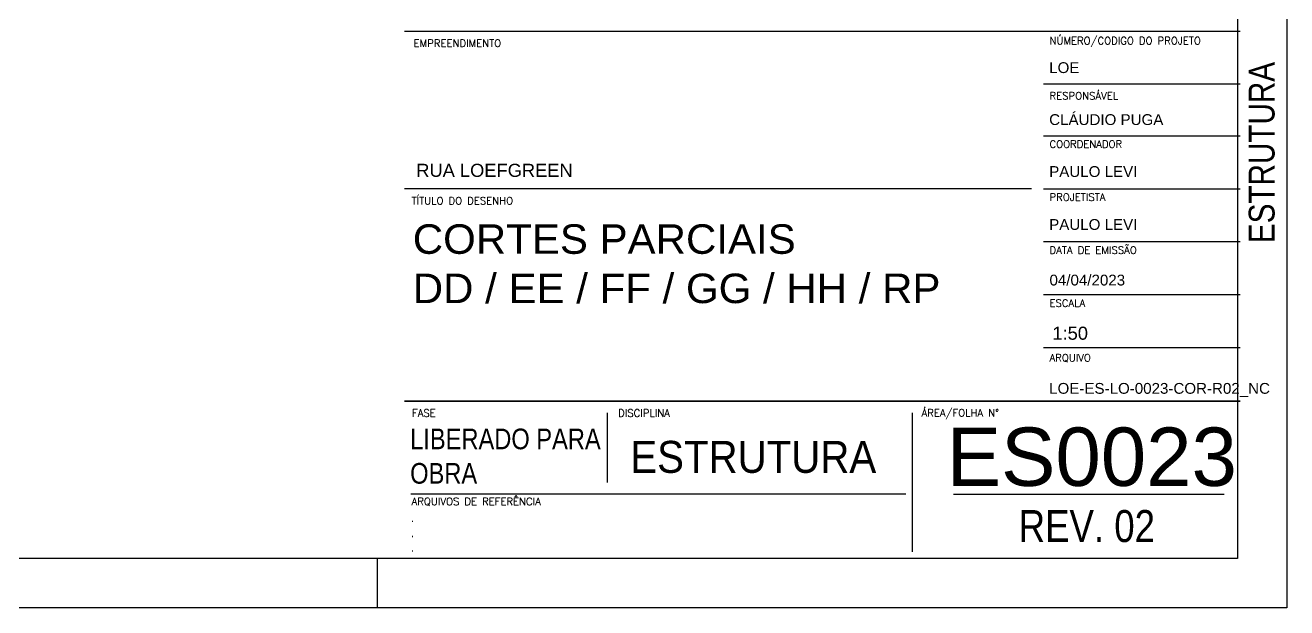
# Model space of a CAD drawing. Header units: millimetres. Extents: x 0 to 7795, y 0 to 4500.
# Drawn here: x 6512 to 7795, y 0 to 592 of the extents above; entities that cross this region are included whole.
import ezdxf

# ---------------------------------------------------------------- set-up
doc = ezdxf.new("R2010")
doc.units = ezdxf.units.MM
doc.header["$LTSCALE"] = 50
doc.layers.add('CARIMBO', color=7, linetype='Continuous')
doc.layers.add('F-MARGEM', color=1, linetype='Continuous')
doc.styles.add('AR-REF', font='arial.ttf')
doc.styles.add('CONT-TITULO', font='arial.ttf')
doc.styles.add('NFOLHA', font='ARIALN.TTF')
doc.styles.add('STYLE3', font='simplex.shx')
doc.styles.add('TITULO DESENHO', font='arial.ttf', dxfattribs={"width": 1.02})

# ---------------------------------------------------------------- blocks, each defined once
blk = doc.blocks.new('A0-2L_900')
at = {"layer": 'F-MARGEM', "color": 2}
blk.add_line((137.4, 1), (137.4, 0), dxfattribs=at)
blk.add_lwpolyline([(155.9, 0), (0, 0), (0, 90), (155.9, 90)], close=True, dxfattribs=at)
at = {"layer": 'F-MARGEM', "color": 7}
blk.add_lwpolyline([(2.5, 89), (154.9, 89), (154.9, 1), (2.5, 1)], close=True, dxfattribs=at)

msp = doc.modelspace()

# ---------------------------------------------------------------- linework, layer by layer
at = {"layer": 'CARIMBO', "color": 6}
for p, q in [((7747.6, 586.19), (6897.6, 586.19)), ((7535.22, 426.19), (6897.6, 426.19)), ((7747.6, 210), (6897.6, 210))]:
    msp.add_line(p, q, dxfattribs=at)
at = {"layer": 'CARIMBO', "color": 1}
for p, q in [((7547.6, 532.86), (7747.6, 532.86)), ((7547.6, 480.01), (7747.6, 480.01)), ((7547.6, 426.19), (7747.6, 426.19)), ((7547.6, 372.38), (7747.6, 372.38)), ((7547.6, 318.56), (7747.6, 318.56)), ((7547.6, 264.74), (7747.6, 264.74)), ((7104.13, 127.56), (7104.13, 198.32)), ((7414.36, 56.8), (7414.36, 198.32)), ((7407.72, 115.68), (6904.24, 115.68)), ((7455.96, 115.68), (7731.35, 115.68))]:
    msp.add_line(p, q, dxfattribs=at)
at = {"layer": 'CARIMBO', "color": 94}
msp.add_line((6897.6, 210), (7747.6, 210), dxfattribs=at)

# ---------------------------------------------------------------- block references
at = {"layer": 'F-MARGEM', "xscale": 50, "yscale": 50, "zscale": 50}
msp.add_blockref('A0-2L_900', (0, 0), dxfattribs=at)

# ---------------------------------------------------------------- texts
at = {"layer": 'CARIMBO', "color": 2, "style": 'STYLE3'}
for s, p in [('EMPREENDIMENTO', (6906.95, 570.4)), ('NÚMERO/CODIGO DO PROJETO', (7553.69, 573)), ('RESPONSÁVEL', (7553.74, 516.91)), ('COORDENADOR', (7553.69, 467.75)), ('TÍTULO DO DESENHO', (6904.9, 410.22)), ('PROJETISTA', (7553.69, 413.93)), ('DATA DE EMISSÃO', (7553.74, 360.06)), ('ESCALA', (7553.69, 306.11)), ('ARQUIVO', (7553.69, 250.52)), ('FASE', (6905.33, 194.33)), ('DISCIPLINA', (7114.96, 194.33)), ('ÁREA/FOLHA N°', (7423.53, 194.41)), ('ARQUIVOS DE REFERÊNCIA', (6904.9, 104.45))]:
    msp.add_text(s, height=7.5, dxfattribs=at).set_placement(p)
at = {"layer": 'CARIMBO', "color": 5, "style": 'NFOLHA'}
msp.add_text('ESTRUTURA', height=26.325, rotation=90, dxfattribs=at).set_placement((7782.6, 370.91))
at = {"layer": 'CARIMBO', "color": 3, "style": 'AR-REF'}
for s, height, p in [('RUA LOEFGREEN', 13.31, (6909.63, 438.23)), ('LOE-ES-LO-0023-COR-R02_NC', 11, (7553.34, 217.63))]:
    msp.add_text(s, height=height, dxfattribs=at).set_placement(p)
at = {"layer": 'CARIMBO', "color": 5}
for s, height, style, width, p in [('CORTES PARCIAIS', 30, 'TITULO DESENHO', 1.02, (6906.08, 359.98)), ('DD / EE / FF / GG / HH / RP', 30, 'TITULO DESENHO', 1.02, (6906.08, 309.86)), ('ESTRUTURA', 32.5, 'NFOLHA', 1.1, (7127.28, 137.22))]:
    msp.add_text(s, height=height, dxfattribs=dict(at, style=style, width=width)).set_placement(p)
for s, height, style, p in [('ES0023', 59.4, 'CONT-TITULO', (7449.05, 123.92)), ('REV. 02', 32.5, 'NFOLHA', (7522.35, 66.86))]:
    msp.add_text(s, height=height, dxfattribs=dict(at, style=style)).set_placement(p)
at = {"layer": 'CARIMBO', "color": 3, "attachment_point": 1, "style": 'AR-REF'}
for s, insert, char_height, width in [('LOE', (7553.37, 554.83), 11, 676.5286), ('{\\fArial Unicode MS|b0|i0|c0|p34;CLÁUDIO PUGA}', (7553.37, 501.98), 11, 676.5286), ('{\\fArial Unicode MS|b0|i0|c0|p34;PAULO LEVI}', (7553.37, 449.13), 11, 676.5286), ('{\\fArial Unicode MS|b0|i0|c0|p34;PAULO LEVI}', (7553.37, 395.31), 11, 676.5286), ('1:50', (7556.62, 285.9), 13.31, 818.5996), ('.', (6904.07, 96.07), 9, 676.5286), ('.', (6904.07, 80.79), 9, 676.5286), ('.', (6904.07, 65.96), 9, 676.5286)]:
    msp.add_mtext(s, dxfattribs=dict(at, insert=insert, char_height=char_height, width=width))
at = {"layer": 'CARIMBO', "color": 5, "insert": (6903.43, 182.23), "char_height": 21, "attachment_point": 1, "style": 'NFOLHA'}
msp.add_mtext_dynamic_manual_height_columns('LIBERADO PARA OBRA', width=200.6977, gutter_width=1, heights=[0], dxfattribs=at)
at = {"layer": 'CARIMBO', "color": 3, "style": 'AR-REF'}
msp.add_attdef('04/04/2023', (7553.69, 327.77), '', height=11, dxfattribs=at)

doc.saveas('drawing.dxf')
